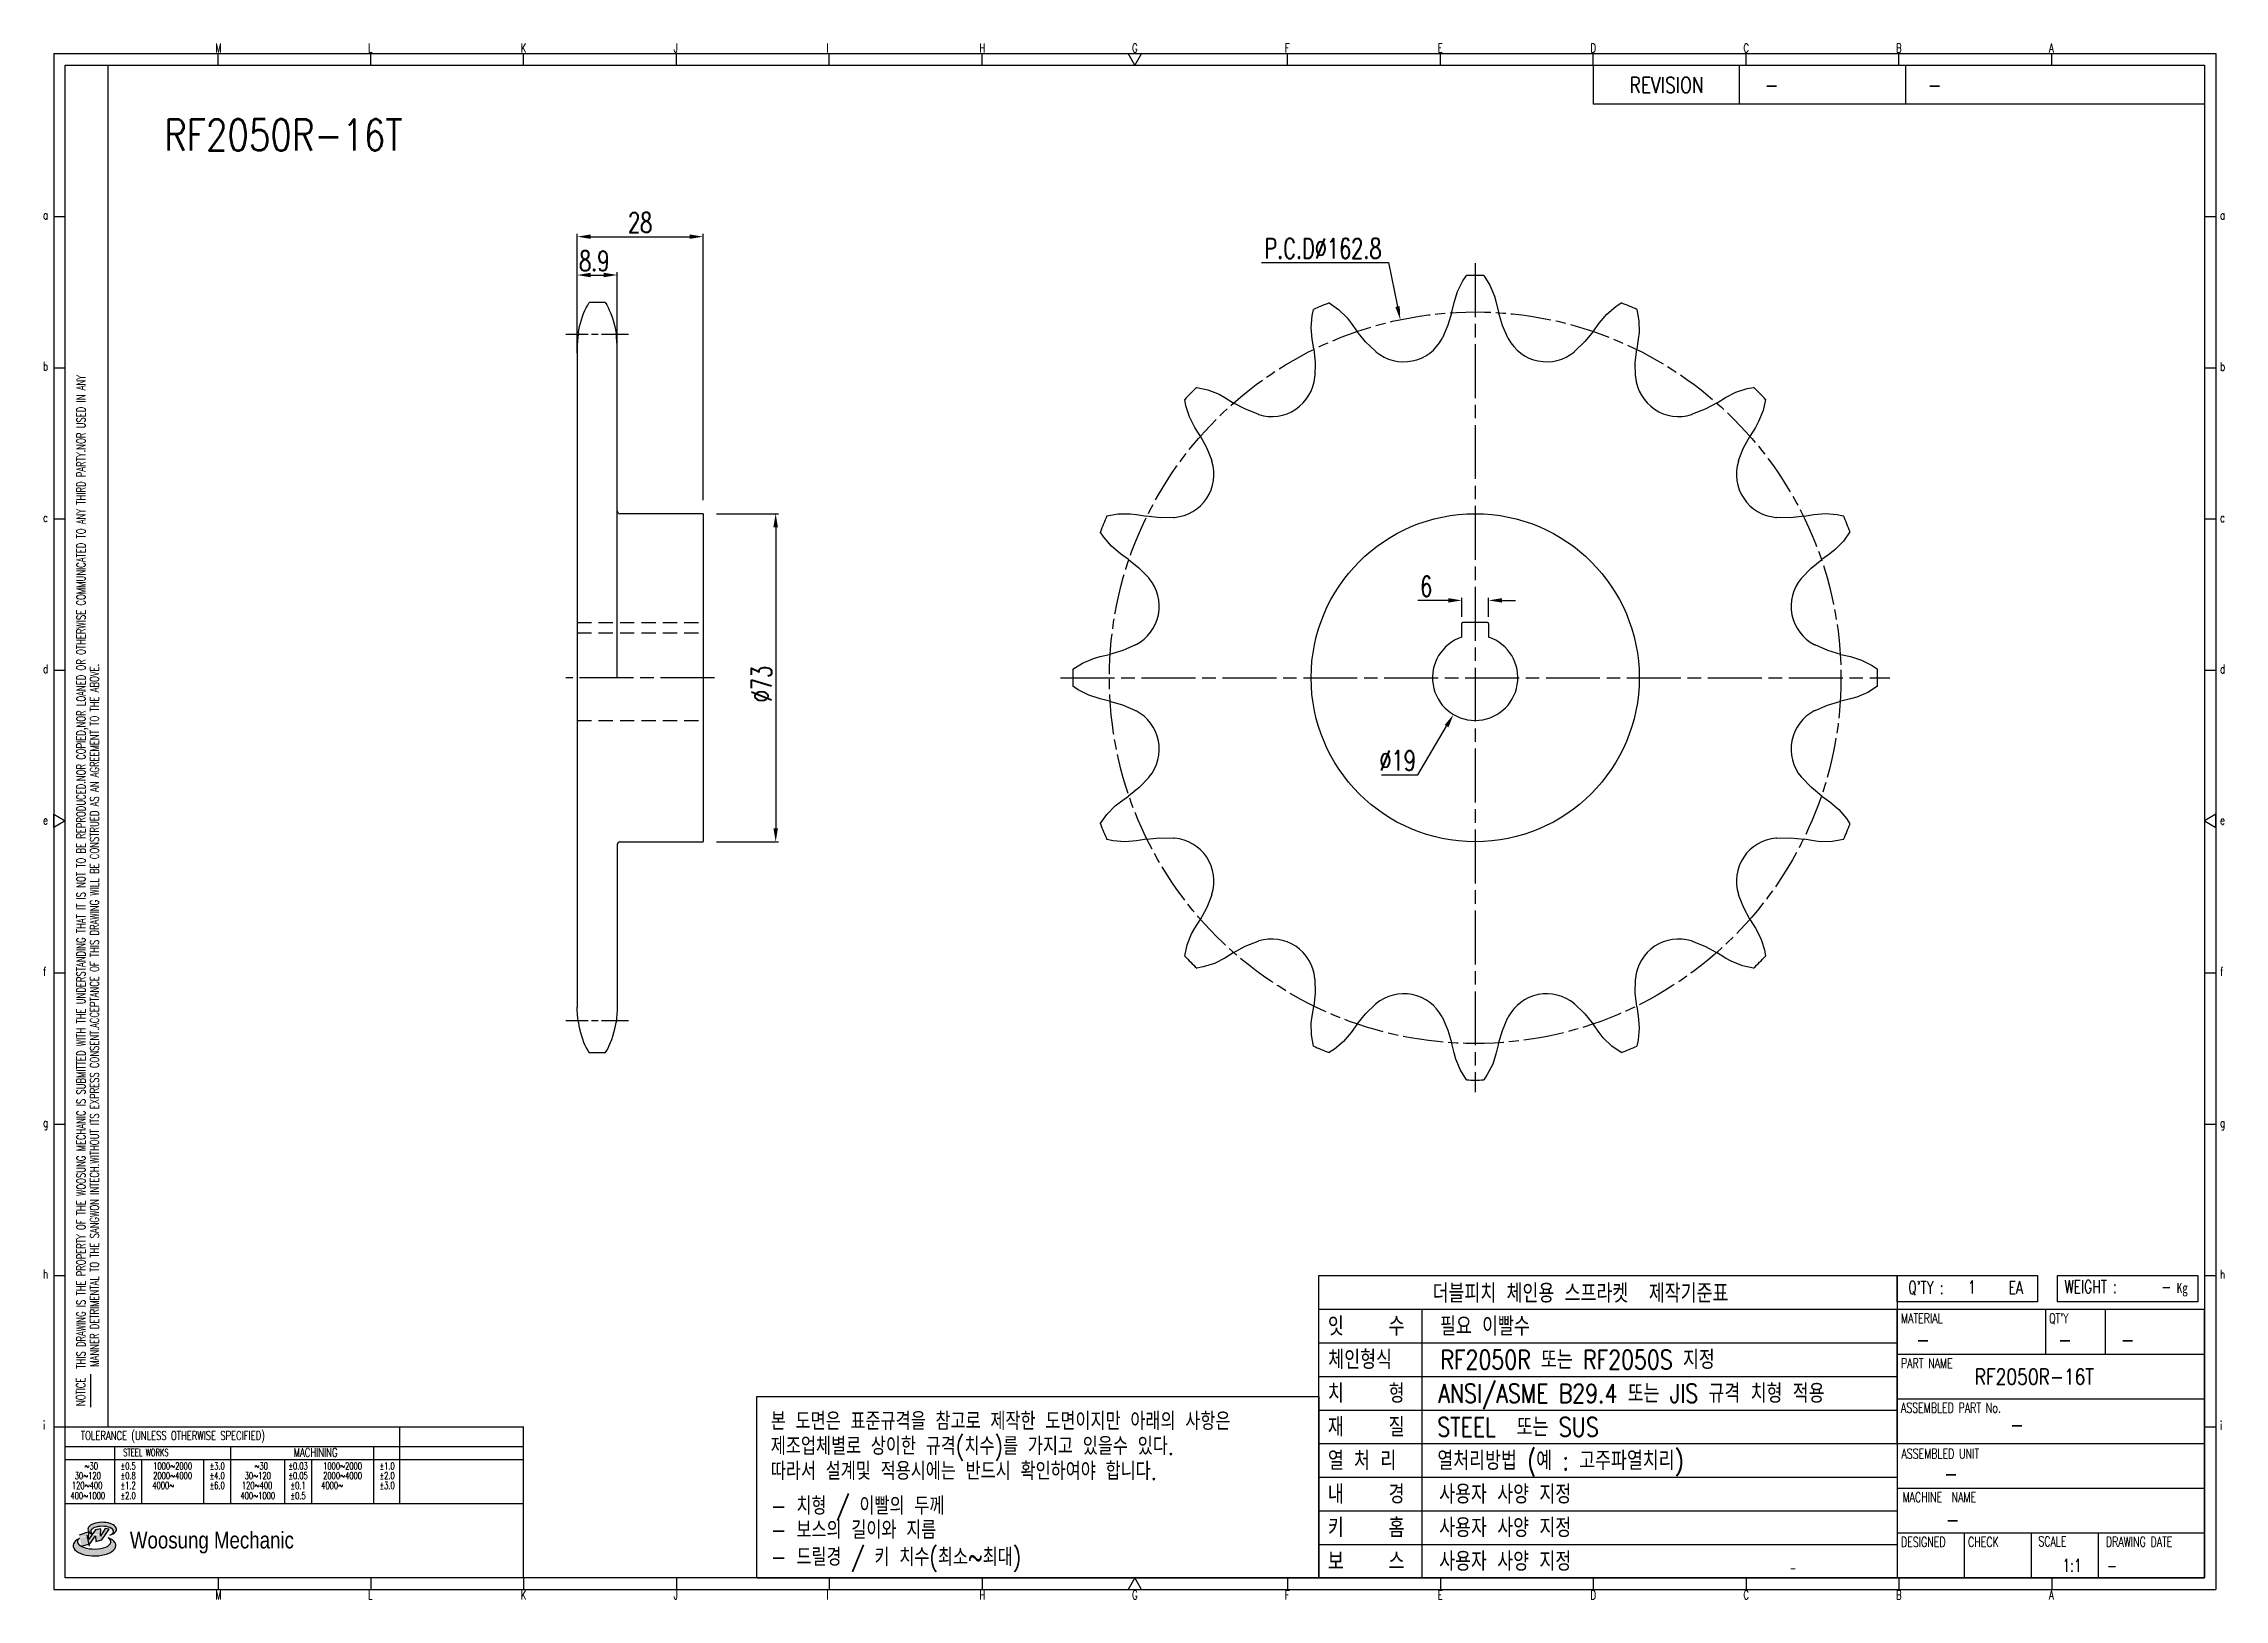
# Model space of a CAD drawing. Header units: millimetres. Extents: x 3067 to 3552, y -1116 to -770.
import ezdxf
from ezdxf.enums import TextEntityAlignment as Align

# ---------------------------------------------------------------- set-up
doc = ezdxf.new("R2010")
doc.units = ezdxf.units.MM
for name, pattern in [('AM_ISO08W050', [18, 12, -1.5, 3, -1.5]), ('AM_ISO08W050x2', [9, 6, -0.75, 1.5, -0.75]), ('HIDDEN', [9.525, 6.35, -3.175])]:
    doc.linetypes.add(name, pattern=pattern)
doc.layers.add('CEN1', color=1, linetype='AM_ISO08W050', lineweight=25)
doc.layers.add('PEN_RF1', color=6, linetype='AM_ISO08W050x2', lineweight=25)
for name, color, linetype in [('HIDDEN_RF1', 3, 'HIDDEN'), ('S-DIM', 7, 'Continuous'), ('TITLE', 7, 'Continuous'), ('도면레이아웃', 7, 'Continuous')]:
    doc.layers.add(name, color=color, linetype=linetype)
doc.styles.add('HAN', font='ROMANS.shx', dxfattribs={"width": 0.7, "bigfont": 'whgtxt.shx'})
doc.styles.add('HKD_ST2', font='romans.shx', dxfattribs={"width": 0.7, "height": 4, "bigfont": '@extfont2.shx'})
doc.styles.add('HSG', font='SIMPLEX.shx', dxfattribs={"width": 0.7, "bigfont": 'HSG.shx'})
doc.styles.add('ROMANS', font='romans.shx', dxfattribs={"width": 0.7, "bigfont": 'whgtxt.shx'})
doc.styles.add('SLDTEXTSTYLE4', font='arial.ttf', dxfattribs={"width": 0.8})
doc.dimstyles.new('RF-S3', dxfattribs={"dimscale": 3, "dimtxt": 1.5, "dimasz": 1, "dimexe": 0.2, "dimexo": 1, "dimgap": 0.3, "dimtad": 1, "dimtoh": 1, "dimdec": 1, "dimrnd": 0.01, "dimzin": 9, "dimdsep": 46, "dimtxsty": 'HSG', "dimcen": 0, "dimclrd": 1, "dimclre": 1, "dimclrt": 150, "dimazin": 2, "dimtp": 1, "dimtm": 1, "dimtfac": 0.5, "dimtdec": 1, "dimtofl": 0, "dimtmove": 0, "dimatfit": 3, "dimfxl": 0, "dimtvp": 1, "dimtolj": 2, "dimlwd": -1, "dimlwe": -1, "dimarcsym": 0})

# ---------------------------------------------------------------- blocks, each defined once
blk = doc.blocks.new('SUYWSHJH')
at = {"layer": '도면레이아웃'}
h = blk.add_hatch(color=10, dxfattribs=at)
h.paths.add_polyline_path([(1.544, 35.177), (1.554, 34.966), (1.779, 35.034), (2.054, 35.422), (1.908, 35.446), (1.728, 35.167), (1.741, 35.439), (1.547, 35.405), (1.292, 35.041), (1.295, 35.33), (0.943, 35.208), (1.03, 34.8), (1.336, 34.885)])
edge = h.paths.add_edge_path()
edge.add_ellipse((1.795, 35.421), major_axis=(-0.53, 0), ratio=0.487785, start_angle=122.36065, end_angle=403.39574)
edge.add_line((1.411, 35.244), (1.419, 35.261))
edge.add_ellipse((1.798, 35.344), major_axis=(-0.423, 0), ratio=0.444396, start_angle=131.58977, end_angle=386.19408, ccw=False)
edge = h.paths.add_edge_path()
edge.add_ellipse((1.512, 34.815), major_axis=(-0.793, 0), ratio=0.480113, start_angle=314.67633, end_angle=590.85213)
edge.add_ellipse((1.501, 34.958), major_axis=(-0.62, 0), ratio=0.43311, start_angle=331.7024, end_angle=574.42495, ccw=False)
for p, q in [((0, 90.118), (80.15, 90.118)), ((0, 90.118), (0, 33.191)), ((6.089, 89.693), (6.089, 90.118)), ((11.753, 89.693), (11.753, 90.118)), ((17.418, 89.693), (17.418, 90.118)), ((23.082, 89.693), (23.082, 90.118)), ((28.746, 89.693), (28.746, 90.118)), ((34.411, 89.693), (34.411, 90.118)), ((45.739, 89.693), (45.739, 90.118)), ((51.404, 89.693), (51.404, 90.118)), ((57.068, 89.693), (57.068, 90.118)), ((62.732, 89.693), (62.732, 90.118)), ((68.397, 89.693), (68.397, 90.118)), ((74.061, 89.693), (74.061, 90.118)), ((80.15, 90.118), (80.15, 33.191)), ((0, 84.085), (0.425, 84.085)), ((79.725, 84.085), (80.15, 84.085)), ((0, 78.478), (0.425, 78.478)), ((79.725, 78.478), (80.15, 78.478)), ((0, 72.87), (0.425, 72.87)), ((79.725, 72.87), (80.15, 72.87)), ((0, 67.262), (0.425, 67.262)), ((79.725, 67.262), (80.15, 67.262)), ((0, 56.047), (0.425, 56.047)), ((79.725, 56.047), (80.15, 56.047)), ((0, 50.439), (0.425, 50.439)), ((79.725, 50.439), (80.15, 50.439)), ((0, 44.832), (0.425, 44.832)), ((79.725, 44.832), (80.15, 44.832)), ((1.377, 39.947), (1.377, 41.174)), ((0, 39.224), (0.425, 39.224)), ((79.725, 39.224), (80.15, 39.224)), ((0, 33.191), (80.15, 33.191)), ((6.089, 33.616), (6.089, 33.191)), ((11.753, 33.616), (11.753, 33.191)), ((17.418, 33.616), (17.418, 33.191)), ((23.082, 33.616), (23.082, 33.191)), ((28.746, 33.616), (28.746, 33.191)), ((34.411, 33.616), (34.411, 33.191)), ((45.739, 33.616), (45.739, 33.191)), ((51.404, 33.616), (51.404, 33.191)), ((57.068, 33.616), (57.068, 33.191)), ((62.732, 33.616), (62.732, 33.191)), ((68.397, 33.616), (68.397, 33.191)), ((74.061, 33.616), (74.061, 33.191))]:
    blk.add_line(p, q)
at = {"color": 2}
for p, q in [((2.017, 39.224), (2.017, 89.693)), ((0.425, 39.224), (17.418, 39.224)), ((12.816, 39.224), (12.816, 36.382)), ((17.418, 33.616), (17.418, 39.224)), ((0.425, 38.487), (17.418, 38.487)), ((0.425, 38.012), (17.418, 38.012)), ((2.257, 38.487), (2.257, 36.382)), ((3.257, 38.012), (3.257, 36.382)), ((5.557, 38.012), (5.557, 36.382)), ((6.557, 38.5), (6.557, 36.382)), ((8.557, 38.012), (8.557, 36.382)), ((9.557, 38.026), (9.557, 36.382)), ((11.857, 38.487), (11.857, 36.382)), ((0.425, 36.382), (17.418, 36.382))]:
    blk.add_line(p, q, dxfattribs=at)
at = {"color": 6, "ltscale": 0.5}
for p, q in [((57.068, 89.693), (57.068, 88.246)), ((62.47, 89.693), (62.47, 88.246)), ((68.635, 89.693), (68.635, 88.246)), ((79.725, 88.246), (57.068, 88.246)), ((68.336, 38.59), (68.336, 43.563)), ((79.725, 43.563), (68.336, 43.563)), ((73.827, 43.563), (73.827, 41.905)), ((76.037, 43.563), (76.037, 41.905)), ((79.725, 38.59), (79.725, 43.563)), ((79.725, 41.905), (68.336, 41.905)), ((79.725, 40.248), (68.336, 40.248)), ((68.336, 38.59), (68.336, 33.616)), ((79.725, 38.59), (68.336, 38.59)), ((79.725, 33.616), (79.725, 38.59)), ((79.725, 36.932), (68.336, 36.932)), ((79.725, 35.274), (68.336, 35.274)), ((70.822, 33.616), (70.822, 35.274)), ((73.309, 33.616), (73.309, 35.274)), ((75.796, 33.616), (75.796, 35.274)), ((68.336, 33.616), (79.725, 33.616))]:
    blk.add_line(p, q, dxfattribs=at)
for points in [[(40.075, 89.693), (39.83, 90.118), (40.32, 90.118)], [(0.425, 89.693), (79.725, 89.693), (79.725, 33.616), (0.425, 33.616)], [(0.425, 61.679), (0, 61.433), (0, 61.924)], [(79.725, 61.679), (80.15, 61.433), (80.15, 61.924)], [(40.075, 33.616), (39.83, 33.191), (40.32, 33.191)]]:
    blk.add_lwpolyline(points, close=True)
at = {"layer": 'TITLE', "color": 20}
for p, q in [((68.336, 43.851), (68.336, 44.826)), ((68.336, 44.826), (73.54, 44.826)), ((73.54, 44.826), (73.54, 43.851)), ((74.277, 43.851), (74.277, 44.826)), ((74.277, 44.826), (79.481, 44.826)), ((79.481, 44.826), (79.481, 43.851)), ((73.54, 43.851), (68.336, 43.851)), ((79.481, 43.851), (74.277, 43.851))]:
    blk.add_line(p, q, dxfattribs=at)
at = {"layer": '도면레이아웃'}
for p, q in [((1.295, 35.33), (0.943, 35.208)), ((1.03, 34.8), (1.336, 34.885)), ((1.224, 35.208), (1.311, 34.8)), ((1.224, 35.208), (1.224, 35.208)), ((1.547, 35.405), (1.292, 35.041)), ((1.292, 35.041), (1.295, 35.33)), ((1.336, 34.885), (1.544, 35.177)), ((1.419, 35.261), (1.411, 35.244)), ((1.544, 35.177), (1.554, 34.966)), ((1.741, 35.439), (1.547, 35.405)), ((1.554, 34.966), (1.779, 35.034)), ((1.908, 35.446), (1.728, 35.167)), ((1.728, 35.167), (1.741, 35.439)), ((1.779, 35.034), (2.054, 35.422)), ((2.054, 35.422), (1.908, 35.446))]:
    blk.add_line(p, q, dxfattribs=at)
for centre, major_axis, ratio, start_param, end_param in [((1.795, 35.421), (-0.53, 0), 0.487785, 2.135596, 7.040584), ((1.512, 34.815), (-0.793, 0), 0.480113, 5.492138, 10.312315), ((1.501, 34.958), (-0.62, 0), 0.43311, 5.789299, 10.025607), ((1.798, 35.344), (-0.423, 0), 0.444396, 2.296675, 6.740358)]:
    blk.add_ellipse(centre, major_axis=major_axis, ratio=ratio, start_param=start_param, end_param=end_param, dxfattribs=at)
at = {"color": 4, "style": 'HKD_ST2', "width": 0.7}
for s, p in [('M', (5.988, 90.164)), ('L', (11.652, 90.164)), ('K', (17.316, 90.164)), ('J', (22.981, 90.164)), ('I', (28.645, 90.164)), ('H', (34.309, 90.164)), ('G', (39.974, 90.164)), ('F', (45.638, 90.164)), ('E', (51.302, 90.164)), ('D', (56.967, 90.164)), ('C', (62.631, 90.164)), ('B', (68.295, 90.164)), ('A', (73.96, 90.164)), ('a', (-0.395, 83.976)), ('a', (80.305, 83.97)), ('b', (-0.395, 78.368)), ('b', (80.305, 78.362)), ('c', (-0.395, 72.76)), ('c', (80.305, 72.754)), ('d', (-0.395, 67.153)), ('d', (80.305, 67.147)), ('e', (-0.395, 61.545)), ('e', (80.305, 61.539)), ('f', (-0.395, 55.937)), ('f', (80.305, 55.931)), ('g', (-0.395, 50.33)), ('g', (80.305, 50.324)), ('h', (-0.395, 44.722)), ('h', (80.305, 44.716)), ('i', (-0.395, 39.114)), ('i', (80.305, 39.108)), ('M', (5.988, 32.824)), ('L', (11.652, 32.824)), ('K', (17.316, 32.824)), ('J', (22.981, 32.824)), ('I', (28.645, 32.824)), ('H', (34.309, 32.824)), ('G', (39.974, 32.824)), ('F', (45.638, 32.824)), ('E', (51.302, 32.824)), ('D', (56.967, 32.824)), ('C', (62.631, 32.824)), ('B', (68.295, 32.824)), ('A', (73.96, 32.824))]:
    blk.add_text(s, height=0.326, dxfattribs=at).set_placement(p)
for s, height, style, width, p in [('REVISION', 0.5806, 'HAN', 0.8, (58.415, 88.664)), ('-', 0.581, 'HAN', 0.8, (63.426, 88.664)), ('-', 0.581, 'HAN', 0.8, (69.468, 88.664)), ("Q'TY : ", 0.4746, 'HKD_ST2', 0.7, (68.743, 44.143)), ('1', 0.475, 'HKD_ST2', 0.7, (70.957, 44.165)), ('EA', 0.4746, 'HKD_ST2', 0.7, (72.464, 44.143)), ('WEIGHT : ', 0.4746, 'HKD_ST2', 0.7, (74.536, 44.176)), ('-', 0.581, 'HAN', 0.8, (69.029, 42.157)), ('-', 0.581, 'HAN', 0.8, (74.289, 42.157)), ('-', 0.581, 'HAN', 0.8, (76.623, 42.157)), ('-', 0.581, 'HAN', 0.8, (72.515, 39.013)), ('-', 0.581, 'HAN', 0.8, (70.067, 37.189)), ('-', 0.581, 'HAN', 0.8, (70.126, 35.48)), ('1:1', 0.4746, 'HKD_ST2', 0.7, (74.458, 33.848)), ('-', 0.475, 'HKD_ST2', 0.7, (76.112, 33.837))]:
    blk.add_text(s, height=height, dxfattribs=dict(style=style, width=width)).set_placement(p)
at = {"color": 2, "style": 'HKD_ST2', "width": 0.7}
for s, p in [(' THIS DRAWING IS THE PROPERTY OF THE WOOSUNG MECHANIC IS SUBMITTED WITH THE UNDERSTANDING THAT IT IS NOT TO BE REPRODUCED.NOR COPIED,NOR LOANED OR OTHERWISE COMMUNICATED TO ANY THIRD PARTY.NOR USED IN ANY', (1.173, 41.217)), ('MANNER DETRIMENTAL TO THE SANGWON INTECH.WITHOUT ITS EXPRESS CONSENT.ACCEPTANCE OF THIS DRAWING WILL BE CONSTRUED AS AN AGREEMENT TO THE ABOVE.', (1.672, 41.447))]:
    blk.add_text(s, height=0.326266, rotation=90, dxfattribs=at).set_placement(p)
at = {"style": 'HKD_ST2', "width": 0.7}
blk.add_text('-', height=0.475, dxfattribs=at).set_placement((78.499, 44.176), align=Align.RIGHT)
at = {"color": 4, "style": 'HKD_ST2', "width": 0.7}
for s, height, p in [('MATERIAL', 0.3651, (68.474, 43.425)), ("QT'Y", 0.3651, (73.965, 43.425)), ('PART NAME', 0.3651, (68.474, 41.756)), ('ASSEMBLED PART No.', 0.36511, (68.474, 40.109)), ('ASSEMBLED UNIT', 0.36511, (68.49, 38.408)), ('MACHINE  NAME', 0.36511, (68.532, 36.794)), ('DESIGNED', 0.3651, (68.474, 35.136)), ('CHECK', 0.3651, (70.961, 35.136)), ('SCALE', 0.3651, (73.566, 35.153)), ('DRAWING DATE', 0.36511, (76.071, 35.141))]:
    blk.add_text(s, height=height, dxfattribs=at).set_placement(p, align=Align.TOP_LEFT)
at = {"style": 'HKD_ST2', "width": 0.7}
blk.add_text('NOTICE', height=0.3263, rotation=90, dxfattribs=at).set_placement((1.163, 39.988))
for s, height, style, width, p in [('TOLERANCE (UNLESS OTHERWISE SPECIFIED)', 0.32627, 'HKD_ST2', 0.7, (4.417, 38.896)), ('-', 0.326, 'ROMANS', 0.65, (64.469, 33.975))]:
    blk.add_text(s, height=height, dxfattribs=dict(style=style, width=width)).set_placement(p, align=Align.MIDDLE_CENTER)
at = {"color": 4, "style": 'HKD_ST2', "width": 0.7}
for s, height, p in [('STEEL WORKS', 0.26101, (3.416, 38.268)), ('MACHINING', 0.3263, (9.707, 38.27)), ('%%P0.5', 0.261, (2.757, 37.762)), ('%%P0.8', 0.261, (2.757, 37.411)), ('%%P3.0', 0.261, (6.057, 37.762)), ('%%P4.0', 0.261, (6.057, 37.411)), ('%%P0.03', 0.261, (9.057, 37.762)), ('%%P0.05', 0.261, (9.057, 37.411)), ('%%P1.0', 0.261, (12.357, 37.762)), ('%%P2.0', 0.261, (12.357, 37.411)), ('%%P1.2', 0.261, (2.757, 37.045)), ('%%P2.0', 0.261, (2.757, 36.67)), ('%%P6.0', 0.261, (6.057, 37.045)), ('%%P0.1', 0.261, (9.057, 37.045)), ('%%P0.5', 0.261, (9.057, 36.67)), ('%%P3.0', 0.261, (12.357, 37.045))]:
    blk.add_text(s, height=height, dxfattribs=at).set_placement(p, align=Align.MIDDLE)
for s, height, p in [('30%%126120', 0.261, (1.263, 37.411)), ('%%12630', 0.261, (1.389, 37.762)), ('2000%%1264000', 0.26101, (4.407, 37.411)), ('1000%%1262000', 0.26101, (4.407, 37.762)), ('30%%126120', 0.261, (7.563, 37.411)), ('%%12630', 0.261, (7.689, 37.762)), ('2000%%1264000', 0.26101, (10.707, 37.411)), ('1000%%1262000', 0.26101, (10.707, 37.762)), ('400%%1261000', 0.26101, (1.263, 36.67)), ('120%%126400', 0.26101, (1.237, 37.045)), ('4000%%126', 0.261, (4.061, 37.045)), ('400%%1261000', 0.26101, (7.563, 36.67)), ('120%%126400', 0.26101, (7.537, 37.045)), ('4000%%126', 0.261, (10.321, 37.045))]:
    blk.add_text(s, height=height, dxfattribs=at).set_placement(p, align=Align.MIDDLE_CENTER)
at = {"color": 1, "style": 'SLDTEXTSTYLE4', "width": 0.8}
blk.add_text('Woosung Mechanic', height=0.61957, dxfattribs=at).set_placement((2.822, 34.711))
at = {"layer": 'TITLE', "width": 0.8}
blk.add_text('Kg', height=0.3789, dxfattribs=at).set_placement((78.694, 44.176))
blk = doc.blocks.new('FRGDFS')
at = {"color": 150}
for p, q in [((1275.22, 18.47), (1365.55, 18.47)), ((1275.22, 18.47), (1365.55, 18.47)), ((1291.34, 18.47), (1291.34, -23.5)), ((1275.22, 13.23), (1365.55, 13.23)), ((1275.22, 7.98), (1365.55, 7.98)), ((1275.22, 2.73), (1365.55, 2.73)), ((1275.22, -2.51), (1365.55, -2.51)), ((1275.22, -7.76), (1365.55, -7.76)), ((1275.22, -13), (1365.55, -13)), ((1275.22, -18.25), (1365.55, -18.25))]:
    blk.add_line(p, q, dxfattribs=at)
blk.add_lwpolyline([(1275.22, 23.72), (1365.55, 23.72), (1365.55, -23.5), (1275.22, -23.5)], close=True, dxfattribs=at)
blk.add_lwpolyline([(1187.47, 4.85), (1275.22, 4.85), (1275.22, -23.5), (1187.47, -23.5)], close=True)
at = {"color": 150, "style": 'HAN', "width": 0.8}
for s, height, p in [('더블피치 체인용 스프라켓  제작기준표', 2.9346, (1293, 19.48)), ('잇    수 ', 2.935, (1276.65, 14.34)), ('필요 이빨수', 2.935, (1294.15, 14.34)), ('체인형식 ', 2.935, (1276.72, 9.12)), ('RF2050R 또는 RF2050S 지정', 2.9346, (1294.22, 9.12)), ('치    형', 2.935, (1276.65, 3.85)), ('ANSI/ASME B29.4 또는 JIS 규격 치형 적용', 2.9346, (1293.88, 3.85)), ('재    질', 2.935, (1276.65, -1.4)), ('STEEL  또는 SUS', 2.9346, (1293.74, -1.4)), ('열처리방법 (예 : 고주파열치리)', 2.9346, (1293.74, -6.64)), ('열 처 리', 2.935, (1276.65, -6.64)), ('내    경', 2.935, (1276.65, -11.89)), ('사용자 사양 지정', 2.935, (1294.03, -11.89)), ('키    홈', 2.935, (1276.65, -17.13)), ('사용자 사양 지정', 2.935, (1294.03, -17.13)), ('보    스', 2.935, (1276.65, -22.38)), ('사용자 사양 지정', 2.935, (1294.03, -22.38))]:
    blk.add_text(s, height=height, dxfattribs=at).set_placement(p)
at = {"style": 'HAN', "width": 0.8}
for s, p in [('본 도면은 표준규격을 참고로 제작한 도면이지만 아래의 사항은', (1189.67, -0.4)), ('제조업체별로 상이한 규격(치수)를 가지고 있을수 있다.', (1189.67, -4.29)), ('따라서 설계및 적용시에는 반드시 확인하여야 합니다.', (1189.67, -8.18)), ('- 치형 / 이빨의 두께', (1189.67, -13.62)), ('- 보스의 길이와 지름', (1189.67, -17.38)), ('- 드릴경 / 키 치수(최소~최대)', (1189.67, -21.61))]:
    blk.add_text(s, height=2.7767, dxfattribs=at).set_placement(p)
blk = doc.blocks.new('*D2')
at = {"layer": 'Defpoints', "color": 0, "transparency": 16777216}
for p in [(3194.7, -821.73), (3185.8, -842.1), (3194.7, -840.53)]:
    blk.add_point(p, dxfattribs=at)
at = {"layer": 'S-DIM', "color": 1, "transparency": 16777216}
for p, q in [((3185.8, -839.1), (3185.8, -821.13)), ((3188.8, -821.73), (3191.7, -821.73)), ((3194.7, -837.53), (3194.7, -821.13))]:
    blk.add_line(p, q, dxfattribs=at)
for points in [[(3188.8, -821.23), (3188.8, -822.23), (3185.8, -821.73)], [(3191.7, -821.23), (3191.7, -822.23), (3194.7, -821.73)]]:
    blk.add_solid(points, dxfattribs=at)
at = {"layer": 'S-DIM', "color": 150, "transparency": 16777216, "insert": (3189.58, -818.58), "char_height": 4.5, "attachment_point": 5, "style": 'HSG'}
blk.add_mtext('\\A2;8.9', dxfattribs=at)
blk = doc.blocks.new('*D3')
at = {"layer": 'Defpoints', "color": 0, "transparency": 16777216}
for p in [(3213.8, -813.2), (3185.8, -842.1), (3213.8, -874.83)]:
    blk.add_point(p, dxfattribs=at)
at = {"layer": 'S-DIM', "color": 1, "transparency": 16777216}
for p, q in [((3185.8, -839.1), (3185.8, -812.6)), ((3188.8, -813.2), (3210.8, -813.2)), ((3213.8, -871.83), (3213.8, -812.6))]:
    blk.add_line(p, q, dxfattribs=at)
for points in [[(3188.8, -812.7), (3188.8, -813.7), (3185.8, -813.2)], [(3210.8, -812.7), (3210.8, -813.7), (3213.8, -813.2)]]:
    blk.add_solid(points, dxfattribs=at)
at = {"layer": 'S-DIM', "color": 150, "transparency": 16777216, "insert": (3199.8, -810.05), "char_height": 4.5, "attachment_point": 5, "style": 'HSG'}
blk.add_mtext('\\A2;28', dxfattribs=at)
blk = doc.blocks.new('*D4')
at = {"layer": 'Defpoints', "color": 0, "transparency": 16777216}
for p in [(3213.8, -874.83), (3213.8, -947.83), (3229.95, -947.83)]:
    blk.add_point(p, dxfattribs=at)
at = {"layer": 'S-DIM', "color": 1, "transparency": 16777216}
for p, q in [((3216.8, -874.83), (3230.55, -874.83)), ((3229.95, -877.83), (3229.95, -944.83)), ((3216.8, -947.83), (3230.55, -947.83))]:
    blk.add_line(p, q, dxfattribs=at)
for points in [[(3229.45, -877.83), (3230.45, -877.83), (3229.95, -874.83)], [(3229.45, -944.83), (3230.45, -944.83), (3229.95, -947.83)]]:
    blk.add_solid(points, dxfattribs=at)
at = {"layer": 'S-DIM', "color": 150, "transparency": 16777216, "insert": (3226.8, -912.71), "char_height": 4.5, "attachment_point": 5, "rotation": 90, "style": 'HSG'}
blk.add_mtext('\\A2;%%c73', dxfattribs=at)
blk = doc.blocks.new('*D5')
at = {"layer": 'Defpoints', "color": 0, "transparency": 16777216}
for p in [(3390.41, -903.15), (3380.75, -919.51)]:
    blk.add_point(p, dxfattribs=at)
at = {"layer": 'S-DIM', "color": 1, "transparency": 16777216}
for p, q in [((3372.84, -932.9), (3379.22, -922.09)), ((3364.74, -932.9), (3372.84, -932.9))]:
    blk.add_line(p, q, dxfattribs=at)
blk.add_solid([(3378.79, -921.84), (3379.65, -922.35), (3380.75, -919.51)], dxfattribs=at)
at = {"layer": 'S-DIM', "color": 150, "transparency": 16777216, "insert": (3368.34, -929.75), "char_height": 4.5, "attachment_point": 5, "style": 'HSG'}
blk.add_mtext('\\A2;∅19', dxfattribs=at)
blk = doc.blocks.new('*D6')
at = {"layer": 'Defpoints', "color": 0, "transparency": 16777216}
for p in [(3368.92, -831.68), (3402.24, -990.98)]:
    blk.add_point(p, dxfattribs=at)
at = {"layer": 'S-DIM', "color": 1, "transparency": 16777216}
for p, q in [((3338.06, -818.97), (3366.26, -818.97)), ((3366.26, -818.97), (3368.3, -828.74))]:
    blk.add_line(p, q, dxfattribs=at)
blk.add_solid([(3368.79, -828.64), (3367.82, -828.84), (3368.92, -831.68)], dxfattribs=at)
at = {"layer": 'S-DIM', "color": 150, "transparency": 16777216, "insert": (3351.71, -815.82), "char_height": 4.5, "attachment_point": 5, "style": 'HSG'}
blk.add_mtext('\\A2;P.C.D∅162.8', dxfattribs=at)
blk = doc.blocks.new('*D7')
at = {"layer": 'Defpoints', "color": 0, "transparency": 16777216}
for p in [(3388.58, -894.12), (3382.58, -900.77), (3388.58, -900.77)]:
    blk.add_point(p, dxfattribs=at)
at = {"layer": 'S-DIM', "color": 1, "transparency": 16777216}
for p, q in [((3379.58, -894.12), (3372.83, -894.12)), ((3382.58, -897.77), (3382.58, -893.52)), ((3388.58, -897.77), (3388.58, -893.52)), ((3391.58, -894.12), (3394.58, -894.12))]:
    blk.add_line(p, q, dxfattribs=at)
for points in [[(3379.58, -893.62), (3379.58, -894.62), (3382.58, -894.12)], [(3391.58, -893.62), (3391.58, -894.62), (3388.58, -894.12)]]:
    blk.add_solid(points, dxfattribs=at)
at = {"layer": 'S-DIM', "color": 150, "transparency": 16777216, "insert": (3374.7, -890.97), "char_height": 4.5, "attachment_point": 5, "style": 'HSG'}
blk.add_mtext('\\A2;6', dxfattribs=at)

msp = doc.modelspace()

# ---------------------------------------------------------------- linework, layer by layer
for p, q in [((3187.22, -830.28), (3187.51, -829.62)), ((3187.51, -829.62), (3187.8, -829.01)), ((3187.8, -829.01), (3188.13, -828.41)), ((3188.13, -828.41), (3188.47, -827.85)), ((3192.03, -827.85), (3188.47, -827.85)), ((3192.03, -827.85), (3192.35, -828.37)), ((3192.35, -828.37), (3192.65, -828.93)), ((3192.65, -828.93), (3192.94, -829.53)), ((3192.94, -829.53), (3193.23, -830.17)), ((3380.38, -829.99), (3380.87, -827.86)), ((3390.28, -827.86), (3390.77, -829.99)), ((3186.06, -834.62), (3186.19, -833.9)), ((3186.19, -833.9), (3186.33, -833.19)), ((3186.33, -833.19), (3186.52, -832.42)), ((3186.52, -832.42), (3186.73, -831.68)), ((3186.73, -831.68), (3186.96, -830.97)), ((3186.96, -830.97), (3187.22, -830.28)), ((3193.23, -830.17), (3193.49, -830.86)), ((3193.49, -830.86), (3193.73, -831.58)), ((3193.73, -831.58), (3193.96, -832.37)), ((3193.96, -832.37), (3194.16, -833.19)), ((3194.16, -833.19), (3194.31, -833.9)), ((3194.31, -833.9), (3194.43, -834.62)), ((3357.98, -832.41), (3359.25, -834.19)), ((3411.9, -834.19), (3413.17, -832.41)), ((3185.81, -837.36), (3185.8, -838.03)), ((3185.8, -838.03), (3185.8, -984.63)), ((3185.85, -836.46), (3185.81, -837.36)), ((3185.94, -835.55), (3185.85, -836.46)), ((3186.06, -834.62), (3185.94, -835.55)), ((3194.56, -835.56), (3194.43, -834.62)), ((3194.64, -836.49), (3194.56, -835.56)), ((3194.69, -837.37), (3194.64, -836.49)), ((3194.7, -838.04), (3194.69, -837.37)), ((3194.7, -911.33), (3194.7, -838.02)), ((3349.65, -838.17), (3349.29, -836.01)), ((3421.87, -836.01), (3421.51, -838.17)), ((3329.88, -848.98), (3331.73, -850.14)), ((3439.42, -850.14), (3441.27, -848.98)), ((3324.39, -857.49), (3323.23, -855.63)), ((3447.93, -855.63), (3446.77, -857.49)), ((3213.8, -874.83), (3195.3, -874.83)), ((3213.8, -874.83), (3213.8, -947.83)), ((3310.26, -875.04), (3312.42, -875.4)), ((3458.74, -875.4), (3460.89, -875.04)), ((3308.44, -885), (3306.66, -883.73)), ((3464.49, -883.73), (3462.72, -885)), ((3382.58, -902.32), (3382.58, -899.23)), ((3388.38, -899.03), (3382.78, -899.03)), ((3388.58, -899.23), (3388.58, -902.32)), ((3302.11, -906.62), (3304.24, -906.13)), ((3466.92, -906.13), (3469.05, -906.62)), ((3304.24, -916.53), (3302.11, -916.04)), ((3469.05, -916.04), (3466.92, -916.53)), ((3306.66, -938.93), (3308.44, -937.66)), ((3462.72, -937.66), (3464.49, -938.93)), ((3194.7, -948.39), (3194.7, -984.64)), ((3195.3, -947.83), (3213.8, -947.83)), ((3312.42, -947.26), (3310.26, -947.62)), ((3460.89, -947.62), (3458.74, -947.26)), ((3323.23, -967.02), (3324.39, -965.17)), ((3446.77, -965.17), (3447.93, -967.02)), ((3331.73, -972.52), (3329.88, -973.68)), ((3441.27, -973.68), (3439.42, -972.52)), ((3185.81, -985.3), (3185.8, -984.63)), ((3194.7, -984.62), (3194.69, -985.28)), ((3349.29, -986.65), (3349.65, -984.49)), ((3421.51, -984.49), (3421.87, -986.65)), ((3185.85, -986.19), (3185.81, -985.3)), ((3185.94, -987.11), (3185.85, -986.19)), ((3186.06, -988.04), (3185.94, -987.11)), ((3186.06, -988.04), (3186.19, -988.76)), ((3186.19, -988.76), (3186.33, -989.47)), ((3186.33, -989.47), (3186.52, -990.24)), ((3193.96, -990.29), (3194.16, -989.47)), ((3194.16, -989.47), (3194.31, -988.76)), ((3194.31, -988.76), (3194.43, -988.04)), ((3194.56, -987.09), (3194.43, -988.04)), ((3194.64, -986.17), (3194.56, -987.09)), ((3194.69, -985.28), (3194.64, -986.17)), ((3359.25, -988.47), (3357.98, -990.25)), ((3413.17, -990.25), (3411.9, -988.47)), ((3186.52, -990.24), (3186.73, -990.98)), ((3186.73, -990.98), (3186.96, -991.69)), ((3186.96, -991.69), (3187.22, -992.38)), ((3187.22, -992.38), (3187.51, -993.04)), ((3187.51, -993.04), (3187.8, -993.65)), ((3187.8, -993.65), (3188.13, -994.25)), ((3188.13, -994.25), (3188.47, -994.81)), ((3192.03, -994.81), (3192.35, -994.29)), ((3192.35, -994.29), (3192.65, -993.73)), ((3192.65, -993.73), (3192.94, -993.13)), ((3192.94, -993.13), (3193.23, -992.48)), ((3193.23, -992.48), (3193.49, -991.8)), ((3193.49, -991.8), (3193.73, -991.08)), ((3193.73, -991.08), (3193.96, -990.29)), ((3380.87, -994.8), (3380.38, -992.67)), ((3390.77, -992.67), (3390.28, -994.8)), ((3192.03, -994.81), (3188.47, -994.81))]:
    msp.add_line(p, q)
for points in [[(3380.87, -827.86), (3381.67, -825.37), (3382.87, -823.02), (3383.68, -821.85)], [(3387.47, -821.85), (3388.84, -823.99), (3389.88, -826.43), (3390.28, -827.86)], [(3349.29, -836.01), (3349.07, -833.41), (3349.29, -830.78), (3349.58, -829.39)], [(3353.09, -827.94), (3355.17, -829.39), (3357.07, -831.25), (3357.98, -832.41)], [(3413.17, -832.41), (3414.86, -830.42), (3416.87, -828.71), (3418.07, -827.94)], [(3421.57, -829.39), (3422.01, -831.89), (3422.04, -834.54), (3421.87, -836.01)], [(3363.38, -838.69), (3361.2, -836.59), (3359.25, -834.19)], [(3380.38, -829.99), (3379.53, -832.88), (3378.29, -835.72)], [(3392.87, -835.72), (3391.65, -832.95), (3390.77, -829.99)], [(3411.9, -834.19), (3410.01, -836.53), (3407.78, -838.69)], [(3349.65, -838.17), (3349.96, -841.17), (3349.91, -844.27)], [(3421.25, -844.27), (3421.19, -841.24), (3421.51, -838.17)], [(3323.65, -846.72), (3326.13, -847.27), (3328.59, -848.26), (3329.88, -848.98)], [(3441.27, -848.98), (3443.59, -847.78), (3446.11, -846.98), (3447.51, -846.72)], [(3323.23, -855.63), (3322.03, -853.31), (3321.22, -850.8), (3320.96, -849.4)], [(3337.27, -852.71), (3334.45, -851.61), (3331.73, -850.14)], [(3439.42, -850.14), (3436.77, -851.58), (3433.89, -852.71)], [(3450.19, -849.4), (3449.64, -851.88), (3448.65, -854.34), (3447.93, -855.63)], [(3324.39, -857.49), (3325.82, -860.14), (3326.96, -863.02)], [(3444.19, -863.02), (3445.3, -860.2), (3446.77, -857.49)], [(3303.63, -875.34), (3306.14, -874.89), (3308.79, -874.86), (3310.26, -875.04)], [(3318.51, -875.66), (3315.49, -875.72), (3312.42, -875.4)], [(3458.74, -875.4), (3455.74, -875.72), (3452.64, -875.66)], [(3460.89, -875.04), (3463.49, -874.82), (3466.13, -875.04), (3467.52, -875.34)], [(3306.66, -883.73), (3304.67, -882.05), (3302.96, -880.04), (3302.18, -878.84)], [(3468.97, -878.84), (3467.52, -880.92), (3465.66, -882.82), (3464.49, -883.73)], [(3308.44, -885), (3310.78, -886.9), (3312.94, -889.13)], [(3458.22, -889.13), (3460.32, -886.95), (3462.72, -885)], [(3296.1, -909.43), (3298.24, -908.07), (3300.68, -907.02), (3302.11, -906.62)], [(3309.97, -904.04), (3307.2, -905.25), (3304.24, -906.13)], [(3466.92, -906.13), (3464.03, -905.28), (3461.19, -904.04)], [(3469.05, -906.62), (3471.53, -907.42), (3473.88, -908.62), (3475.06, -909.43)], [(3302.11, -916.04), (3299.62, -915.24), (3297.27, -914.03), (3296.1, -913.23)], [(3304.24, -916.53), (3307.13, -917.38), (3309.97, -918.62)], [(3461.19, -918.62), (3463.96, -917.41), (3466.92, -916.53)], [(3475.06, -913.23), (3472.92, -914.59), (3470.47, -915.64), (3469.05, -916.04)], [(3312.94, -933.53), (3310.84, -935.71), (3308.44, -937.66)], [(3462.72, -937.66), (3460.37, -935.76), (3458.22, -933.53)], [(3302.18, -943.82), (3303.64, -941.74), (3305.5, -939.84), (3306.66, -938.93)], [(3464.49, -938.93), (3466.49, -940.61), (3468.2, -942.62), (3468.97, -943.82)], [(3310.26, -947.62), (3307.66, -947.84), (3305.03, -947.62), (3303.63, -947.32)], [(3312.42, -947.26), (3315.41, -946.94), (3318.51, -947)], [(3452.64, -947), (3455.67, -946.94), (3458.74, -947.26)], [(3467.52, -947.32), (3465.02, -947.77), (3462.36, -947.8), (3460.89, -947.62)], [(3326.96, -959.64), (3325.86, -962.46), (3324.39, -965.17)], [(3446.77, -965.17), (3445.33, -962.52), (3444.19, -959.64)], [(3320.96, -973.26), (3321.51, -970.78), (3322.5, -968.31), (3323.23, -967.02)], [(3331.73, -972.52), (3334.38, -971.08), (3337.27, -969.95)], [(3433.89, -969.95), (3436.7, -971.05), (3439.42, -972.52)], [(3447.93, -967.02), (3449.12, -969.35), (3449.93, -971.86), (3450.19, -973.26)], [(3329.88, -973.68), (3327.56, -974.88), (3325.05, -975.68), (3323.65, -975.94)], [(3447.51, -975.94), (3445.03, -975.39), (3442.56, -974.4), (3441.27, -973.68)], [(3349.91, -978.39), (3349.97, -981.42), (3349.65, -984.49)], [(3421.51, -984.49), (3421.19, -981.49), (3421.25, -978.39)], [(3359.25, -988.47), (3361.15, -986.13), (3363.38, -983.97)], [(3407.78, -983.97), (3409.96, -986.07), (3411.9, -988.47)], [(3349.58, -993.27), (3349.14, -990.77), (3349.11, -988.11), (3349.29, -986.65)], [(3378.29, -986.94), (3379.5, -989.71), (3380.38, -992.67)], [(3390.77, -992.67), (3391.63, -989.78), (3392.87, -986.94)], [(3421.87, -986.65), (3422.08, -989.25), (3421.87, -991.88), (3421.57, -993.27)], [(3357.98, -990.25), (3356.3, -992.24), (3354.28, -993.95), (3353.09, -994.72)], [(3418.07, -994.72), (3415.99, -993.27), (3414.09, -991.41), (3413.17, -990.25)], [(3383.68, -1000.81), (3382.32, -998.67), (3381.27, -996.22), (3380.87, -994.8)], [(3390.28, -994.8), (3389.49, -997.29), (3388.28, -999.63), (3387.47, -1000.81)]]:
    msp.add_lwpolyline(points)
msp.add_circle((3385.58, -911.33), 36.5)
for centre, radius, start, end in [((3385.58, -911.33), 89.5, 88.7857, 91.2143), ((3385.58, -911.33), 89.5, 111.2857, 113.7143), ((3385.58, -911.33), 89.5, 66.2857, 68.7143), ((3379.48, -819.76), 24.85, 229.6107, 230), ((3369.69, -831.43), 9.61, 230, 332.5), ((3356.17, -824.4), 24.85, 332.5, 332.8893), ((3414.99, -824.4), 24.85, 207.1107, 207.5), ((3401.47, -831.43), 9.61, 207.5, 310), ((3391.67, -819.76), 24.85, 310, 310.3893), ((3385.58, -911.33), 89.5, 133.7857, 136.2143), ((3340.32, -843.6), 9.61, 252.5, 355), ((3325.14, -842.27), 24.85, 355, 355.3893), ((3446.02, -842.27), 24.85, 184.6107, 185), ((3430.83, -843.6), 9.61, 185, 287.5), ((3385.58, -911.33), 89.5, 43.7857, 46.2143), ((3344.9, -829.06), 24.85, 252.1107, 252.5), ((3426.25, -829.06), 24.85, 287.5, 287.8893), ((3317.85, -866.07), 9.61, 275, 17.5), ((3303.31, -870.66), 24.85, 17.5, 17.8893), ((3453.31, -866.07), 9.61, 162.5, 265), ((3467.84, -870.66), 24.85, 162.1107, 162.5), ((3195.3, -874.23), 0.6, 180, 270), ((3385.58, -911.33), 89.5, 156.2857, 158.7143), ((3316.52, -850.89), 24.85, 274.6107, 275), ((3454.64, -850.89), 24.85, 265, 265.3893), ((3385.58, -911.33), 89.5, 21.2857, 23.7143), ((3305.68, -895.44), 9.61, 297.5, 40), ((3294.01, -905.23), 24.85, 40, 40.3893), ((3465.47, -895.44), 9.61, 140, 242.5), ((3477.15, -905.23), 24.85, 139.6107, 140), ((3385.58, -911.33), 9.5, 108.4085, 71.5915), ((3382.78, -899.23), 0.2, 90, 180), ((3388.38, -899.23), 0.2, 0, 90), ((3298.64, -881.92), 24.85, 297.1107, 297.5), ((3472.51, -881.92), 24.85, 242.5, 242.8893), ((3385.58, -911.33), 89.5, 178.7857, 181.2143), ((3385.58, -911.33), 89.5, 358.7857, 1.2143), ((3298.64, -940.74), 24.85, 62.5, 62.8893), ((3305.68, -927.22), 9.61, 320, 62.5), ((3465.47, -927.22), 9.61, 117.5, 220), ((3472.51, -940.74), 24.85, 117.1107, 117.5), ((3294.01, -917.43), 24.85, 319.6107, 320), ((3477.15, -917.43), 24.85, 220, 220.3893), ((3385.58, -911.33), 89.5, 201.2857, 203.7143), ((3385.58, -911.33), 89.5, 336.2857, 338.7143), ((3195.3, -948.43), 0.6, 90, 180), ((3316.52, -971.77), 24.85, 85, 85.3893), ((3317.85, -956.59), 9.61, 342.5, 85), ((3453.31, -956.59), 9.61, 95, 197.5), ((3454.64, -971.77), 24.85, 94.6107, 95), ((3303.31, -952), 24.85, 342.1107, 342.5), ((3467.84, -952), 24.85, 197.5, 197.8893), ((3344.9, -993.6), 24.85, 107.5, 107.8893), ((3340.32, -979.06), 9.61, 5, 107.5), ((3430.83, -979.06), 9.61, 72.5, 175), ((3426.25, -993.6), 24.85, 72.1107, 72.5), ((3385.58, -911.33), 89.5, 223.7857, 226.2143), ((3385.58, -911.33), 89.5, 313.7857, 316.2143), ((3325.14, -980.39), 24.85, 4.6107, 5), ((3446.02, -980.39), 24.85, 175, 175.3893), ((3379.48, -1002.9), 24.85, 130, 130.3893), ((3369.69, -991.23), 9.61, 27.5, 130), ((3401.47, -991.23), 9.61, 50, 152.5), ((3391.67, -1002.9), 24.85, 49.6107, 50), ((3356.17, -998.26), 24.85, 27.1107, 27.5), ((3414.99, -998.26), 24.85, 152.5, 152.8893), ((3385.58, -911.33), 89.5, 246.2857, 248.7143), ((3385.58, -911.33), 89.5, 291.2857, 293.7143), ((3385.58, -911.33), 89.5, 268.7857, 271.2143)]:
    msp.add_arc(centre, radius, start, end)
at = {"layer": 'CEN1', "color": 1, "linetype": 'AM_ISO08W050x2', "ltscale": 2}
for p, q in [((3385.58, -819.1), (3385.58, -1003.56)), ((3216.31, -911.33), (3183.29, -911.33)), ((3293.35, -911.33), (3477.81, -911.33))]:
    msp.add_line(p, q, dxfattribs=at)
at = {"layer": 'HIDDEN_RF1', "ltscale": 0.5}
for p, q in [((3185.8, -899.03), (3213.8, -899.03)), ((3185.8, -901.33), (3213.8, -901.33)), ((3185.8, -920.83), (3213.8, -920.83))]:
    msp.add_line(p, q, dxfattribs=at)
at = {"layer": 'PEN_RF1'}
for p, q in [((3197.21, -834.97), (3183.29, -834.97)), ((3197.21, -987.68), (3183.29, -987.68))]:
    msp.add_line(p, q, dxfattribs=at)
at = {"layer": 'PEN_RF1', "ltscale": 1.5}
msp.add_circle((3385.58, -911.33), 81.38, dxfattribs=at)

# ---------------------------------------------------------------- block references
for name, p, xscale, yscale, zscale in [('SUYWSHJH', (3069.33, -1313.38), 6.0021, 6.0021, 6.0021), ('FRGDFS', (1533.58, -1078.13), 1.425, 1.425, 1.425)]:
    msp.add_blockref(name, p, dxfattribs=dict(xscale=xscale, yscale=yscale, zscale=zscale))

# ---------------------------------------------------------------- texts
at = {"style": 'HAN', "width": 0.8}
for height, p in [(6.9697, (3093.87, -794.05)), (3.4849, (3496.72, -1068.58))]:
    msp.add_text('RF2050R-16T', height=height, dxfattribs=at).set_placement(p)

# ---------------------------------------------------------------- dimensions: what is measured, and where the dimension line sits
at = {"layer": 'S-DIM'}
dim = msp.add_linear_dim(base=(3213.8, -813.2), p1=(3185.8, -842.1), p2=(3213.8, -874.83), dimstyle='RF-S3', dxfattribs=at)
dim.commit()
dim.dimension.update_dxf_attribs({"geometry": '*D3', "text_midpoint": (3199.8, -810.05)})
dim = msp.add_diameter_dim_2p(p1=(3402.23571, -990.98143), p2=(3368.91904, -831.67806), text='P.C.D<>', dimstyle='RF-S3', dxfattribs=at)
dim.commit()
dim.dimension.update_dxf_attribs({"geometry": '*D6', "text_midpoint": (3351.71135, -818.97032), "dimtype": 131})
for base, p1, p2, picture, middle in [((3194.7, -821.73), (3185.8, -842.1), (3194.7, -840.53), '*D2', (3189.58, -821.73)), ((3388.58, -894.12), (3382.58, -900.77), (3388.58, -900.77), '*D7', (3374.7, -894.12))]:
    dim = msp.add_linear_dim(base=base, p1=p1, p2=p2, dimstyle='RF-S3', dxfattribs=at)
    dim.commit()
    dim.dimension.update_dxf_attribs({"geometry": picture, "text_midpoint": middle, "dimtype": 128})
dim = msp.add_linear_dim(base=(3229.95, -947.83), p1=(3213.8, -874.83), p2=(3213.8, -947.83), angle=90, text='%%c<>', dimstyle='RF-S3', dxfattribs=at)
dim.commit()
dim.dimension.update_dxf_attribs({"geometry": '*D4', "text_midpoint": (3229.95, -912.71), "dimtype": 128})
dim = msp.add_diameter_dim_2p(p1=(3390.41, -903.15), p2=(3380.75, -919.51), dimstyle='RF-S3', dxfattribs=at)
dim.commit()
dim.dimension.update_dxf_attribs({"geometry": '*D5', "text_midpoint": (3368.34, -932.9), "dimtype": 131})

doc.saveas('drawing.dxf')
